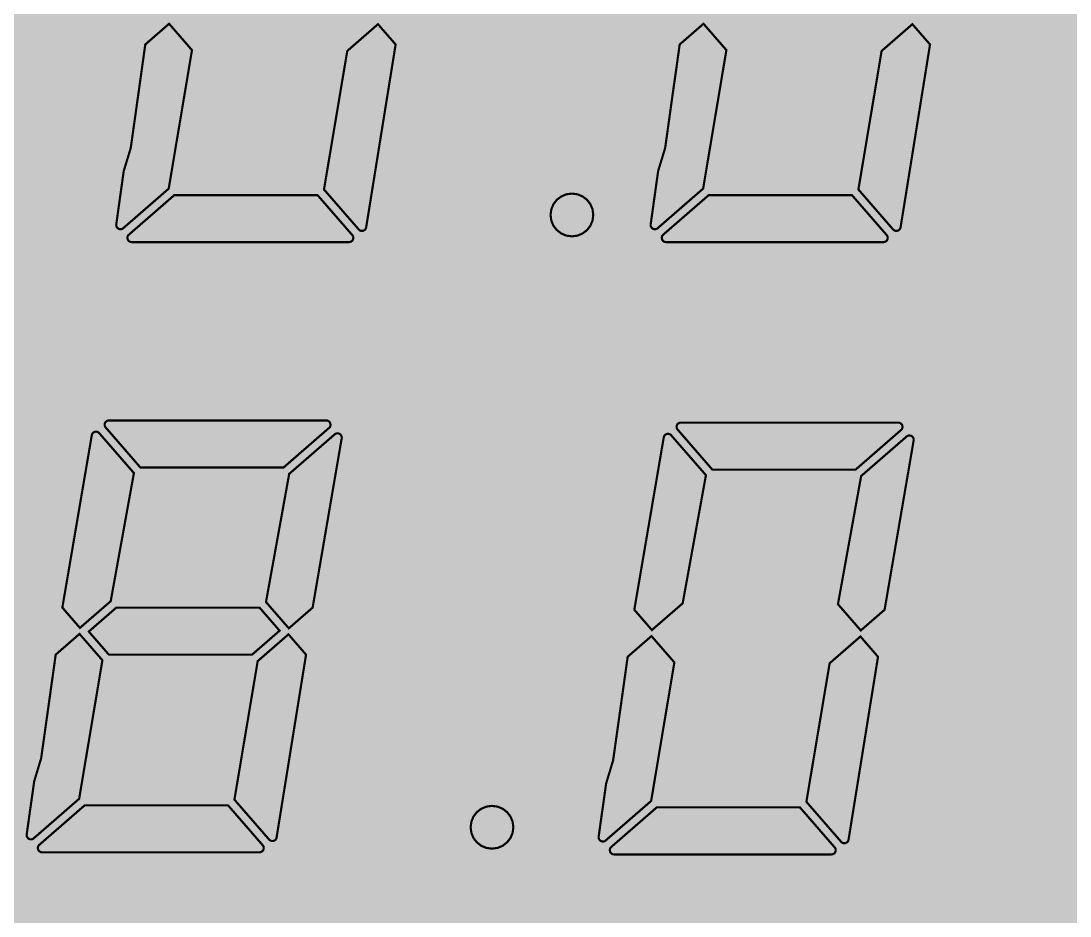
# Model space of a CAD drawing. Header units: millimetres. Extents: x 13402 to 15489, y 85802 to 88728.
# Drawn here: x 14252.18 to 14269.36, y 87190.74 to 87205.4 of the extents above; entities that cross this region are included whole.
import ezdxf

# ---------------------------------------------------------------- set-up
doc = ezdxf.new("R2010")
doc.units = ezdxf.units.MM

# ---------------------------------------------------------------- blocks, each defined once
blk = doc.blocks.new('*U1')
at = {"lineweight": 9}
h = blk.add_hatch(color=250, dxfattribs=at)
h.set_gradient(color1=(217, 227, 231), color2=(224, 232, 235), one_color=1, tint=0.9, name='INVCYLINDER')
edge = h.paths.add_edge_path()
edge.add_line((-28, -74.958), (28, -74.958))
edge.add_arc((28, -72.958), 2, 270, 360)
edge.add_line((30, -72.958), (30, -16.958))
edge.add_arc((28, -16.958), 2, 0, 90)
edge.add_line((28, -14.958), (-28, -14.958))
edge.add_arc((-28, -16.958), 2, 90, 180)
edge.add_line((-30, -16.958), (-30, -72.958))
edge.add_arc((-28, -72.958), 2, 180, 270)
at = {"color": 250, "linetype": 'ByBlock', "lineweight": -2, "const_width": 0.0353}
for points in [[(3.119, -40.144), (3.863, -39.497), (4.244, -37.229), (3.869, -36.798), (3.479, -37.137), (3.444, -37.389), (3.356, -38.017), (3.241, -38.833), (3.126, -39.21), (3.038, -39.839), (3.003, -40.091), (3.005, -40.11), (3.012, -40.126), (3.023, -40.141), (3.037, -40.152), (3.054, -40.159), (3.073, -40.161), (3.081, -40.161), (3.09, -40.159), (3.097, -40.157), (3.105, -40.154), (3.112, -40.15)], [(3.119, -40.144), (3.863, -39.497), (4.244, -37.229), (3.869, -36.798), (3.479, -37.137), (3.444, -37.389), (3.356, -38.017), (3.241, -38.833), (3.126, -39.21), (3.038, -39.839), (3.003, -40.091), (3.005, -40.11), (3.012, -40.126), (3.023, -40.141), (3.037, -40.152), (3.054, -40.159), (3.073, -40.161), (3.081, -40.161), (3.09, -40.159), (3.097, -40.157), (3.105, -40.154), (3.112, -40.15)], [(3.119, -40.144), (3.863, -39.497), (4.244, -37.229), (3.869, -36.798), (3.479, -37.137), (3.444, -37.389), (3.356, -38.017), (3.241, -38.833), (3.126, -39.21), (3.038, -39.839), (3.003, -40.091), (3.005, -40.11), (3.012, -40.126), (3.023, -40.141), (3.037, -40.152), (3.054, -40.159), (3.073, -40.161), (3.081, -40.161), (3.09, -40.159), (3.097, -40.157), (3.105, -40.154), (3.112, -40.15)], [(3.119, -40.144), (3.863, -39.497), (4.244, -37.229), (3.869, -36.798), (3.479, -37.137), (3.444, -37.389), (3.356, -38.017), (3.241, -38.833), (3.126, -39.21), (3.038, -39.839), (3.003, -40.091), (3.005, -40.11), (3.012, -40.126), (3.023, -40.141), (3.037, -40.152), (3.054, -40.159), (3.073, -40.161), (3.081, -40.161), (3.09, -40.159), (3.097, -40.157), (3.105, -40.154), (3.112, -40.15)], [(7.579, -37.137), (7.29, -36.805), (6.787, -37.243), (6.406, -39.511), (6.975, -40.165), (6.982, -40.173), (6.99, -40.178), (6.998, -40.183), (7.007, -40.187), (7.017, -40.189), (7.027, -40.189), (7.044, -40.187), (7.06, -40.181), (7.073, -40.172), (7.084, -40.16), (7.092, -40.145), (7.097, -40.129)], [(7.579, -37.137), (7.29, -36.805), (6.787, -37.243), (6.406, -39.511), (6.975, -40.165), (6.982, -40.173), (6.99, -40.178), (6.998, -40.183), (7.007, -40.187), (7.017, -40.189), (7.027, -40.189), (7.044, -40.187), (7.06, -40.181), (7.073, -40.172), (7.084, -40.16), (7.092, -40.145), (7.097, -40.129)], [(7.579, -37.137), (7.29, -36.805), (6.787, -37.243), (6.406, -39.511), (6.975, -40.165), (6.982, -40.173), (6.99, -40.178), (6.998, -40.183), (7.007, -40.187), (7.017, -40.189), (7.027, -40.189), (7.044, -40.187), (7.06, -40.181), (7.073, -40.172), (7.084, -40.16), (7.092, -40.145), (7.097, -40.129)], [(7.579, -37.137), (7.29, -36.805), (6.787, -37.243), (6.406, -39.511), (6.975, -40.165), (6.982, -40.173), (6.99, -40.178), (6.998, -40.183), (7.007, -40.187), (7.017, -40.189), (7.027, -40.189), (7.044, -40.187), (7.06, -40.181), (7.073, -40.172), (7.084, -40.16), (7.092, -40.145), (7.097, -40.129)], [(11.871, -40.144), (12.615, -39.497), (12.996, -37.229), (12.621, -36.798), (12.231, -37.137), (12.196, -37.389), (12.107, -38.017), (11.993, -38.833), (11.878, -39.21), (11.79, -39.839), (11.755, -40.091), (11.757, -40.11), (11.764, -40.126), (11.775, -40.141), (11.789, -40.152), (11.806, -40.159), (11.825, -40.161), (11.833, -40.161), (11.841, -40.159), (11.849, -40.157), (11.857, -40.154), (11.864, -40.15)], [(11.871, -40.144), (12.615, -39.497), (12.996, -37.229), (12.621, -36.798), (12.231, -37.137), (12.196, -37.389), (12.107, -38.017), (11.993, -38.833), (11.878, -39.21), (11.79, -39.839), (11.755, -40.091), (11.757, -40.11), (11.764, -40.126), (11.775, -40.141), (11.789, -40.152), (11.806, -40.159), (11.825, -40.161), (11.833, -40.161), (11.841, -40.159), (11.849, -40.157), (11.857, -40.154), (11.864, -40.15)], [(11.871, -40.144), (12.615, -39.497), (12.996, -37.229), (12.621, -36.798), (12.231, -37.137), (12.196, -37.389), (12.107, -38.017), (11.993, -38.833), (11.878, -39.21), (11.79, -39.839), (11.755, -40.091), (11.757, -40.11), (11.764, -40.126), (11.775, -40.141), (11.789, -40.152), (11.806, -40.159), (11.825, -40.161), (11.833, -40.161), (11.841, -40.159), (11.849, -40.157), (11.857, -40.154), (11.864, -40.15)], [(11.871, -40.144), (12.615, -39.497), (12.996, -37.229), (12.621, -36.798), (12.231, -37.137), (12.196, -37.389), (12.107, -38.017), (11.993, -38.833), (11.878, -39.21), (11.79, -39.839), (11.755, -40.091), (11.757, -40.11), (11.764, -40.126), (11.775, -40.141), (11.789, -40.152), (11.806, -40.159), (11.825, -40.161), (11.833, -40.161), (11.841, -40.159), (11.849, -40.157), (11.857, -40.154), (11.864, -40.15)], [(16.331, -37.137), (16.042, -36.805), (15.538, -37.243), (15.158, -39.511), (15.726, -40.165), (15.734, -40.173), (15.742, -40.178), (15.75, -40.183), (15.759, -40.187), (15.769, -40.189), (15.779, -40.189), (15.796, -40.187), (15.812, -40.181), (15.825, -40.172), (15.836, -40.16), (15.844, -40.145), (15.849, -40.129)], [(16.331, -37.137), (16.042, -36.805), (15.538, -37.243), (15.158, -39.511), (15.726, -40.165), (15.734, -40.173), (15.742, -40.178), (15.75, -40.183), (15.759, -40.187), (15.769, -40.189), (15.779, -40.189), (15.796, -40.187), (15.812, -40.181), (15.825, -40.172), (15.836, -40.16), (15.844, -40.145), (15.849, -40.129)], [(16.331, -37.137), (16.042, -36.805), (15.538, -37.243), (15.158, -39.511), (15.726, -40.165), (15.734, -40.173), (15.742, -40.178), (15.75, -40.183), (15.759, -40.187), (15.769, -40.189), (15.779, -40.189), (15.796, -40.187), (15.812, -40.181), (15.825, -40.172), (15.836, -40.16), (15.844, -40.145), (15.849, -40.129)], [(16.331, -37.137), (16.042, -36.805), (15.538, -37.243), (15.158, -39.511), (15.726, -40.165), (15.734, -40.173), (15.742, -40.178), (15.75, -40.183), (15.759, -40.187), (15.769, -40.189), (15.779, -40.189), (15.796, -40.187), (15.812, -40.181), (15.825, -40.172), (15.836, -40.16), (15.844, -40.145), (15.849, -40.129)], [(3.257, -40.373), (3.238, -40.37), (3.221, -40.363), (3.207, -40.353), (3.196, -40.338), (3.189, -40.321), (3.186, -40.303), (3.187, -40.292), (3.189, -40.283), (3.193, -40.273), (3.197, -40.265), (3.203, -40.257), (3.211, -40.25), (3.955, -39.603), (6.3, -39.603), (6.869, -40.257), (6.874, -40.264), (6.879, -40.271), (6.882, -40.278), (6.884, -40.286), (6.886, -40.294), (6.886, -40.303), (6.884, -40.321), (6.877, -40.338), (6.866, -40.353), (6.851, -40.363), (6.835, -40.37), (6.816, -40.373)], [(3.257, -40.373), (3.238, -40.37), (3.221, -40.363), (3.207, -40.353), (3.196, -40.338), (3.189, -40.321), (3.186, -40.303), (3.187, -40.292), (3.189, -40.283), (3.193, -40.273), (3.197, -40.265), (3.203, -40.257), (3.211, -40.25), (3.955, -39.603), (6.3, -39.603), (6.869, -40.257), (6.874, -40.264), (6.879, -40.271), (6.882, -40.278), (6.884, -40.286), (6.886, -40.294), (6.886, -40.303), (6.884, -40.321), (6.877, -40.338), (6.866, -40.353), (6.851, -40.363), (6.835, -40.37), (6.816, -40.373)], [(3.257, -40.373), (3.238, -40.37), (3.221, -40.363), (3.207, -40.353), (3.196, -40.338), (3.189, -40.321), (3.186, -40.303), (3.187, -40.292), (3.189, -40.283), (3.193, -40.273), (3.197, -40.265), (3.203, -40.257), (3.211, -40.25), (3.955, -39.603), (6.3, -39.603), (6.869, -40.257), (6.874, -40.264), (6.879, -40.271), (6.882, -40.278), (6.884, -40.286), (6.886, -40.294), (6.886, -40.303), (6.884, -40.321), (6.877, -40.338), (6.866, -40.353), (6.851, -40.363), (6.835, -40.37), (6.816, -40.373)], [(3.257, -40.373), (3.238, -40.37), (3.221, -40.363), (3.207, -40.353), (3.196, -40.338), (3.189, -40.321), (3.186, -40.303), (3.187, -40.292), (3.189, -40.283), (3.193, -40.273), (3.197, -40.265), (3.203, -40.257), (3.211, -40.25), (3.955, -39.603), (6.3, -39.603), (6.869, -40.257), (6.874, -40.264), (6.879, -40.271), (6.882, -40.278), (6.884, -40.286), (6.886, -40.294), (6.886, -40.303), (6.884, -40.321), (6.877, -40.338), (6.866, -40.353), (6.851, -40.363), (6.835, -40.37), (6.816, -40.373)], [(10.816, -39.928), (10.804, -39.835), (10.768, -39.751), (10.714, -39.68), (10.643, -39.626), (10.559, -39.59), (10.466, -39.578), (10.373, -39.59), (10.29, -39.626), (10.219, -39.68), (10.164, -39.751), (10.129, -39.835), (10.116, -39.928), (10.129, -40.021), (10.164, -40.105), (10.219, -40.175), (10.29, -40.23), (10.373, -40.266), (10.466, -40.278), (10.559, -40.266), (10.643, -40.23), (10.714, -40.175), (10.768, -40.105), (10.804, -40.021)], [(10.816, -39.928), (10.804, -39.835), (10.768, -39.751), (10.714, -39.68), (10.643, -39.626), (10.559, -39.59), (10.466, -39.578), (10.373, -39.59), (10.29, -39.626), (10.219, -39.68), (10.164, -39.751), (10.129, -39.835), (10.116, -39.928), (10.129, -40.021), (10.164, -40.105), (10.219, -40.175), (10.29, -40.23), (10.373, -40.266), (10.466, -40.278), (10.559, -40.266), (10.643, -40.23), (10.714, -40.175), (10.768, -40.105), (10.804, -40.021)], [(10.816, -39.928), (10.804, -39.835), (10.768, -39.751), (10.714, -39.68), (10.643, -39.626), (10.559, -39.59), (10.466, -39.578), (10.373, -39.59), (10.29, -39.626), (10.219, -39.68), (10.164, -39.751), (10.129, -39.835), (10.116, -39.928), (10.129, -40.021), (10.164, -40.105), (10.219, -40.175), (10.29, -40.23), (10.373, -40.266), (10.466, -40.278), (10.559, -40.266), (10.643, -40.23), (10.714, -40.175), (10.768, -40.105), (10.804, -40.021)], [(10.816, -39.928), (10.804, -39.835), (10.768, -39.751), (10.714, -39.68), (10.643, -39.626), (10.559, -39.59), (10.466, -39.578), (10.373, -39.59), (10.29, -39.626), (10.219, -39.68), (10.164, -39.751), (10.129, -39.835), (10.116, -39.928), (10.129, -40.021), (10.164, -40.105), (10.219, -40.175), (10.29, -40.23), (10.373, -40.266), (10.466, -40.278), (10.559, -40.266), (10.643, -40.23), (10.714, -40.175), (10.768, -40.105), (10.804, -40.021)], [(12.008, -40.373), (11.99, -40.37), (11.973, -40.363), (11.959, -40.353), (11.948, -40.338), (11.941, -40.321), (11.938, -40.303), (11.939, -40.292), (11.941, -40.283), (11.944, -40.273), (11.949, -40.265), (11.955, -40.257), (11.962, -40.25), (12.707, -39.603), (15.052, -39.603), (15.621, -40.257), (15.626, -40.264), (15.63, -40.271), (15.634, -40.278), (15.636, -40.286), (15.638, -40.294), (15.638, -40.303), (15.636, -40.321), (15.628, -40.338), (15.617, -40.353), (15.603, -40.363), (15.587, -40.37), (15.568, -40.373)], [(12.008, -40.373), (11.99, -40.37), (11.973, -40.363), (11.959, -40.353), (11.948, -40.338), (11.941, -40.321), (11.938, -40.303), (11.939, -40.292), (11.941, -40.283), (11.944, -40.273), (11.949, -40.265), (11.955, -40.257), (11.962, -40.25), (12.707, -39.603), (15.052, -39.603), (15.621, -40.257), (15.626, -40.264), (15.63, -40.271), (15.634, -40.278), (15.636, -40.286), (15.638, -40.294), (15.638, -40.303), (15.636, -40.321), (15.628, -40.338), (15.617, -40.353), (15.603, -40.363), (15.587, -40.37), (15.568, -40.373)], [(12.008, -40.373), (11.99, -40.37), (11.973, -40.363), (11.959, -40.353), (11.948, -40.338), (11.941, -40.321), (11.938, -40.303), (11.939, -40.292), (11.941, -40.283), (11.944, -40.273), (11.949, -40.265), (11.955, -40.257), (11.962, -40.25), (12.707, -39.603), (15.052, -39.603), (15.621, -40.257), (15.626, -40.264), (15.63, -40.271), (15.634, -40.278), (15.636, -40.286), (15.638, -40.294), (15.638, -40.303), (15.636, -40.321), (15.628, -40.338), (15.617, -40.353), (15.603, -40.363), (15.587, -40.37), (15.568, -40.373)], [(12.008, -40.373), (11.99, -40.37), (11.973, -40.363), (11.959, -40.353), (11.948, -40.338), (11.941, -40.321), (11.938, -40.303), (11.939, -40.292), (11.941, -40.283), (11.944, -40.273), (11.949, -40.265), (11.955, -40.257), (11.962, -40.25), (12.707, -39.603), (15.052, -39.603), (15.621, -40.257), (15.626, -40.264), (15.63, -40.271), (15.634, -40.278), (15.636, -40.286), (15.638, -40.294), (15.638, -40.303), (15.636, -40.321), (15.628, -40.338), (15.617, -40.353), (15.603, -40.363), (15.587, -40.37), (15.568, -40.373)], [(2.831, -43.407), (2.825, -43.401), (2.821, -43.394), (2.818, -43.386), (2.815, -43.379), (2.814, -43.37), (2.813, -43.362), (2.816, -43.343), (2.823, -43.326), (2.834, -43.312), (2.848, -43.302), (2.865, -43.294), (2.883, -43.292), (6.443, -43.292), (6.462, -43.294), (6.478, -43.302), (6.492, -43.312), (6.503, -43.326), (6.51, -43.343), (6.513, -43.362), (6.512, -43.372), (6.51, -43.381), (6.507, -43.391), (6.502, -43.4), (6.496, -43.407), (6.489, -43.414), (5.744, -44.062), (3.399, -44.062)], [(2.831, -43.407), (2.825, -43.401), (2.821, -43.394), (2.818, -43.386), (2.815, -43.379), (2.814, -43.37), (2.813, -43.362), (2.816, -43.343), (2.823, -43.326), (2.834, -43.312), (2.848, -43.302), (2.865, -43.294), (2.883, -43.292), (6.443, -43.292), (6.462, -43.294), (6.478, -43.302), (6.492, -43.312), (6.503, -43.326), (6.51, -43.343), (6.513, -43.362), (6.512, -43.372), (6.51, -43.381), (6.507, -43.391), (6.502, -43.4), (6.496, -43.407), (6.489, -43.414), (5.744, -44.062), (3.399, -44.062)], [(2.831, -43.407), (2.825, -43.401), (2.821, -43.394), (2.818, -43.386), (2.815, -43.379), (2.814, -43.37), (2.813, -43.362), (2.816, -43.343), (2.823, -43.326), (2.834, -43.312), (2.848, -43.302), (2.865, -43.294), (2.883, -43.292), (6.443, -43.292), (6.462, -43.294), (6.478, -43.302), (6.492, -43.312), (6.503, -43.326), (6.51, -43.343), (6.513, -43.362), (6.512, -43.372), (6.51, -43.381), (6.507, -43.391), (6.502, -43.4), (6.496, -43.407), (6.489, -43.414), (5.744, -44.062), (3.399, -44.062)], [(2.831, -43.407), (2.825, -43.401), (2.821, -43.394), (2.818, -43.386), (2.815, -43.379), (2.814, -43.37), (2.813, -43.362), (2.816, -43.343), (2.823, -43.326), (2.834, -43.312), (2.848, -43.302), (2.865, -43.294), (2.883, -43.292), (6.443, -43.292), (6.462, -43.294), (6.478, -43.302), (6.492, -43.312), (6.503, -43.326), (6.51, -43.343), (6.513, -43.362), (6.512, -43.372), (6.51, -43.381), (6.507, -43.391), (6.502, -43.4), (6.496, -43.407), (6.489, -43.414), (5.744, -44.062), (3.399, -44.062)], [(2.409, -46.688), (2.121, -46.356), (2.603, -43.535), (2.607, -43.519), (2.615, -43.505), (2.626, -43.493), (2.64, -43.484), (2.655, -43.477), (2.672, -43.475), (2.682, -43.476), (2.692, -43.478), (2.701, -43.481), (2.71, -43.486), (2.718, -43.492), (2.725, -43.5), (3.293, -44.153), (2.913, -46.251)], [(2.409, -46.688), (2.121, -46.356), (2.603, -43.535), (2.607, -43.519), (2.615, -43.505), (2.626, -43.493), (2.64, -43.484), (2.655, -43.477), (2.672, -43.475), (2.682, -43.476), (2.692, -43.478), (2.701, -43.481), (2.71, -43.486), (2.718, -43.492), (2.725, -43.5), (3.293, -44.153), (2.913, -46.251)], [(2.409, -46.688), (2.121, -46.356), (2.603, -43.535), (2.607, -43.519), (2.615, -43.505), (2.626, -43.493), (2.64, -43.484), (2.655, -43.477), (2.672, -43.475), (2.682, -43.476), (2.692, -43.478), (2.701, -43.481), (2.71, -43.486), (2.718, -43.492), (2.725, -43.5), (3.293, -44.153), (2.913, -46.251)], [(2.409, -46.688), (2.121, -46.356), (2.603, -43.535), (2.607, -43.519), (2.615, -43.505), (2.626, -43.493), (2.64, -43.484), (2.655, -43.477), (2.672, -43.475), (2.682, -43.476), (2.692, -43.478), (2.701, -43.481), (2.71, -43.486), (2.718, -43.492), (2.725, -43.5), (3.293, -44.153), (2.913, -46.251)], [(12.198, -43.442), (12.192, -43.436), (12.188, -43.429), (12.185, -43.421), (12.182, -43.414), (12.181, -43.405), (12.18, -43.397), (12.183, -43.378), (12.19, -43.361), (12.201, -43.347), (12.215, -43.337), (12.232, -43.329), (12.251, -43.327), (15.81, -43.327), (15.829, -43.329), (15.845, -43.337), (15.86, -43.347), (15.871, -43.361), (15.878, -43.378), (15.88, -43.397), (15.879, -43.407), (15.877, -43.416), (15.874, -43.426), (15.869, -43.435), (15.863, -43.442), (15.856, -43.449), (15.112, -44.097), (12.766, -44.097)], [(12.198, -43.442), (12.192, -43.436), (12.188, -43.429), (12.185, -43.421), (12.182, -43.414), (12.181, -43.405), (12.18, -43.397), (12.183, -43.378), (12.19, -43.361), (12.201, -43.347), (12.215, -43.337), (12.232, -43.329), (12.251, -43.327), (15.81, -43.327), (15.829, -43.329), (15.845, -43.337), (15.86, -43.347), (15.871, -43.361), (15.878, -43.378), (15.88, -43.397), (15.879, -43.407), (15.877, -43.416), (15.874, -43.426), (15.869, -43.435), (15.863, -43.442), (15.856, -43.449), (15.112, -44.097), (12.766, -44.097)], [(12.198, -43.442), (12.192, -43.436), (12.188, -43.429), (12.185, -43.421), (12.182, -43.414), (12.181, -43.405), (12.18, -43.397), (12.183, -43.378), (12.19, -43.361), (12.201, -43.347), (12.215, -43.337), (12.232, -43.329), (12.251, -43.327), (15.81, -43.327), (15.829, -43.329), (15.845, -43.337), (15.86, -43.347), (15.871, -43.361), (15.878, -43.378), (15.88, -43.397), (15.879, -43.407), (15.877, -43.416), (15.874, -43.426), (15.869, -43.435), (15.863, -43.442), (15.856, -43.449), (15.112, -44.097), (12.766, -44.097)], [(12.198, -43.442), (12.192, -43.436), (12.188, -43.429), (12.185, -43.421), (12.182, -43.414), (12.181, -43.405), (12.18, -43.397), (12.183, -43.378), (12.19, -43.361), (12.201, -43.347), (12.215, -43.337), (12.232, -43.329), (12.251, -43.327), (15.81, -43.327), (15.829, -43.329), (15.845, -43.337), (15.86, -43.347), (15.871, -43.361), (15.878, -43.378), (15.88, -43.397), (15.879, -43.407), (15.877, -43.416), (15.874, -43.426), (15.869, -43.435), (15.863, -43.442), (15.856, -43.449), (15.112, -44.097), (12.766, -44.097)], [(5.456, -46.265), (5.836, -44.167), (6.581, -43.52), (6.588, -43.515), (6.595, -43.511), (6.602, -43.507), (6.61, -43.505), (6.618, -43.503), (6.627, -43.503), (6.645, -43.505), (6.662, -43.512), (6.676, -43.523), (6.687, -43.537), (6.694, -43.554), (6.697, -43.573), (6.697, -43.575), (6.697, -43.576), (6.697, -43.578), (6.696, -43.579), (6.696, -43.581), (6.696, -43.583), (6.22, -46.356), (5.83, -46.695)], [(5.456, -46.265), (5.836, -44.167), (6.581, -43.52), (6.588, -43.515), (6.595, -43.511), (6.602, -43.507), (6.61, -43.505), (6.618, -43.503), (6.627, -43.503), (6.645, -43.505), (6.662, -43.512), (6.676, -43.523), (6.687, -43.537), (6.694, -43.554), (6.697, -43.573), (6.697, -43.575), (6.697, -43.576), (6.697, -43.578), (6.696, -43.579), (6.696, -43.581), (6.696, -43.583), (6.22, -46.356), (5.83, -46.695)], [(5.456, -46.265), (5.836, -44.167), (6.581, -43.52), (6.588, -43.515), (6.595, -43.511), (6.602, -43.507), (6.61, -43.505), (6.618, -43.503), (6.627, -43.503), (6.645, -43.505), (6.662, -43.512), (6.676, -43.523), (6.687, -43.537), (6.694, -43.554), (6.697, -43.573), (6.697, -43.575), (6.697, -43.576), (6.697, -43.578), (6.696, -43.579), (6.696, -43.581), (6.696, -43.583), (6.22, -46.356), (5.83, -46.695)], [(5.456, -46.265), (5.836, -44.167), (6.581, -43.52), (6.588, -43.515), (6.595, -43.511), (6.602, -43.507), (6.61, -43.505), (6.618, -43.503), (6.627, -43.503), (6.645, -43.505), (6.662, -43.512), (6.676, -43.523), (6.687, -43.537), (6.694, -43.554), (6.697, -43.573), (6.697, -43.575), (6.697, -43.576), (6.697, -43.578), (6.696, -43.579), (6.696, -43.581), (6.696, -43.583), (6.22, -46.356), (5.83, -46.695)], [(11.776, -46.723), (11.488, -46.391), (11.97, -43.57), (11.974, -43.554), (11.982, -43.54), (11.993, -43.528), (12.007, -43.519), (12.022, -43.512), (12.039, -43.51), (12.049, -43.511), (12.059, -43.513), (12.068, -43.516), (12.077, -43.521), (12.085, -43.527), (12.092, -43.535), (12.661, -44.188), (12.28, -46.286)], [(11.776, -46.723), (11.488, -46.391), (11.97, -43.57), (11.974, -43.554), (11.982, -43.54), (11.993, -43.528), (12.007, -43.519), (12.022, -43.512), (12.039, -43.51), (12.049, -43.511), (12.059, -43.513), (12.068, -43.516), (12.077, -43.521), (12.085, -43.527), (12.092, -43.535), (12.661, -44.188), (12.28, -46.286)], [(11.776, -46.723), (11.488, -46.391), (11.97, -43.57), (11.974, -43.554), (11.982, -43.54), (11.993, -43.528), (12.007, -43.519), (12.022, -43.512), (12.039, -43.51), (12.049, -43.511), (12.059, -43.513), (12.068, -43.516), (12.077, -43.521), (12.085, -43.527), (12.092, -43.535), (12.661, -44.188), (12.28, -46.286)], [(11.776, -46.723), (11.488, -46.391), (11.97, -43.57), (11.974, -43.554), (11.982, -43.54), (11.993, -43.528), (12.007, -43.519), (12.022, -43.512), (12.039, -43.51), (12.049, -43.511), (12.059, -43.513), (12.068, -43.516), (12.077, -43.521), (12.085, -43.527), (12.092, -43.535), (12.661, -44.188), (12.28, -46.286)], [(14.823, -46.3), (15.203, -44.202), (15.948, -43.555), (15.955, -43.55), (15.962, -43.546), (15.969, -43.542), (15.977, -43.54), (15.985, -43.538), (15.994, -43.538), (16.012, -43.54), (16.029, -43.547), (16.043, -43.558), (16.054, -43.572), (16.061, -43.589), (16.064, -43.608), (16.064, -43.61), (16.064, -43.611), (16.064, -43.613), (16.063, -43.614), (16.063, -43.616), (16.063, -43.618), (15.587, -46.391), (15.197, -46.73)], [(14.823, -46.3), (15.203, -44.202), (15.948, -43.555), (15.955, -43.55), (15.962, -43.546), (15.969, -43.542), (15.977, -43.54), (15.985, -43.538), (15.994, -43.538), (16.012, -43.54), (16.029, -43.547), (16.043, -43.558), (16.054, -43.572), (16.061, -43.589), (16.064, -43.608), (16.064, -43.61), (16.064, -43.611), (16.064, -43.613), (16.063, -43.614), (16.063, -43.616), (16.063, -43.618), (15.587, -46.391), (15.197, -46.73)], [(14.823, -46.3), (15.203, -44.202), (15.948, -43.555), (15.955, -43.55), (15.962, -43.546), (15.969, -43.542), (15.977, -43.54), (15.985, -43.538), (15.994, -43.538), (16.012, -43.54), (16.029, -43.547), (16.043, -43.558), (16.054, -43.572), (16.061, -43.589), (16.064, -43.608), (16.064, -43.61), (16.064, -43.611), (16.064, -43.613), (16.063, -43.614), (16.063, -43.616), (16.063, -43.618), (15.587, -46.391), (15.197, -46.73)], [(14.823, -46.3), (15.203, -44.202), (15.948, -43.555), (15.955, -43.55), (15.962, -43.546), (15.969, -43.542), (15.977, -43.54), (15.985, -43.538), (15.994, -43.538), (16.012, -43.54), (16.029, -43.547), (16.043, -43.558), (16.054, -43.572), (16.061, -43.589), (16.064, -43.608), (16.064, -43.61), (16.064, -43.611), (16.064, -43.613), (16.063, -43.614), (16.063, -43.616), (16.063, -43.618), (15.587, -46.391), (15.197, -46.73)], [(2.883, -47.126), (2.554, -46.748), (3.005, -46.356), (5.35, -46.356), (5.679, -46.734), (5.228, -47.126)], [(2.883, -47.126), (2.554, -46.748), (3.005, -46.356), (5.35, -46.356), (5.679, -46.734), (5.228, -47.126)], [(2.883, -47.126), (2.554, -46.748), (3.005, -46.356), (5.35, -46.356), (5.679, -46.734), (5.228, -47.126)], [(2.883, -47.126), (2.554, -46.748), (3.005, -46.356), (5.35, -46.356), (5.679, -46.734), (5.228, -47.126)], [(1.652, -50.133), (2.396, -49.486), (2.777, -47.218), (2.402, -46.787), (2.012, -47.126), (1.977, -47.378), (1.889, -48.006), (1.774, -48.822), (1.66, -49.199), (1.571, -49.828), (1.536, -50.08), (1.539, -50.099), (1.546, -50.115), (1.557, -50.13), (1.571, -50.141), (1.587, -50.148), (1.606, -50.15), (1.615, -50.15), (1.623, -50.148), (1.631, -50.146), (1.638, -50.143), (1.645, -50.138)], [(1.652, -50.133), (2.396, -49.486), (2.777, -47.218), (2.402, -46.787), (2.012, -47.126), (1.977, -47.378), (1.889, -48.006), (1.774, -48.822), (1.66, -49.199), (1.571, -49.828), (1.536, -50.08), (1.539, -50.099), (1.546, -50.115), (1.557, -50.13), (1.571, -50.141), (1.587, -50.148), (1.606, -50.15), (1.615, -50.15), (1.623, -50.148), (1.631, -50.146), (1.638, -50.143), (1.645, -50.138)], [(1.652, -50.133), (2.396, -49.486), (2.777, -47.218), (2.402, -46.787), (2.012, -47.126), (1.977, -47.378), (1.889, -48.006), (1.774, -48.822), (1.66, -49.199), (1.571, -49.828), (1.536, -50.08), (1.539, -50.099), (1.546, -50.115), (1.557, -50.13), (1.571, -50.141), (1.587, -50.148), (1.606, -50.15), (1.615, -50.15), (1.623, -50.148), (1.631, -50.146), (1.638, -50.143), (1.645, -50.138)], [(1.652, -50.133), (2.396, -49.486), (2.777, -47.218), (2.402, -46.787), (2.012, -47.126), (1.977, -47.378), (1.889, -48.006), (1.774, -48.822), (1.66, -49.199), (1.571, -49.828), (1.536, -50.08), (1.539, -50.099), (1.546, -50.115), (1.557, -50.13), (1.571, -50.141), (1.587, -50.148), (1.606, -50.15), (1.615, -50.15), (1.623, -50.148), (1.631, -50.146), (1.638, -50.143), (1.645, -50.138)], [(6.112, -47.126), (5.824, -46.794), (5.32, -47.232), (4.939, -49.5), (5.508, -50.154), (5.515, -50.162), (5.523, -50.167), (5.532, -50.172), (5.541, -50.176), (5.55, -50.178), (5.561, -50.178), (5.578, -50.176), (5.593, -50.17), (5.607, -50.161), (5.618, -50.149), (5.626, -50.134), (5.63, -50.117)], [(6.112, -47.126), (5.824, -46.794), (5.32, -47.232), (4.939, -49.5), (5.508, -50.154), (5.515, -50.162), (5.523, -50.167), (5.532, -50.172), (5.541, -50.176), (5.55, -50.178), (5.561, -50.178), (5.578, -50.176), (5.593, -50.17), (5.607, -50.161), (5.618, -50.149), (5.626, -50.134), (5.63, -50.117)], [(6.112, -47.126), (5.824, -46.794), (5.32, -47.232), (4.939, -49.5), (5.508, -50.154), (5.515, -50.162), (5.523, -50.167), (5.532, -50.172), (5.541, -50.176), (5.55, -50.178), (5.561, -50.178), (5.578, -50.176), (5.593, -50.17), (5.607, -50.161), (5.618, -50.149), (5.626, -50.134), (5.63, -50.117)], [(6.112, -47.126), (5.824, -46.794), (5.32, -47.232), (4.939, -49.5), (5.508, -50.154), (5.515, -50.162), (5.523, -50.167), (5.532, -50.172), (5.541, -50.176), (5.55, -50.178), (5.561, -50.178), (5.578, -50.176), (5.593, -50.17), (5.607, -50.161), (5.618, -50.149), (5.626, -50.134), (5.63, -50.117)], [(11.019, -50.168), (11.764, -49.521), (12.144, -47.253), (11.769, -46.822), (11.379, -47.161), (11.344, -47.413), (11.256, -48.041), (11.141, -48.857), (11.027, -49.234), (10.938, -49.863), (10.903, -50.115), (10.906, -50.134), (10.913, -50.15), (10.924, -50.165), (10.938, -50.176), (10.955, -50.183), (10.973, -50.185), (10.982, -50.185), (10.99, -50.183), (10.998, -50.181), (11.005, -50.178), (11.012, -50.173)], [(11.019, -50.168), (11.764, -49.521), (12.144, -47.253), (11.769, -46.822), (11.379, -47.161), (11.344, -47.413), (11.256, -48.041), (11.141, -48.857), (11.027, -49.234), (10.938, -49.863), (10.903, -50.115), (10.906, -50.134), (10.913, -50.15), (10.924, -50.165), (10.938, -50.176), (10.955, -50.183), (10.973, -50.185), (10.982, -50.185), (10.99, -50.183), (10.998, -50.181), (11.005, -50.178), (11.012, -50.173)], [(11.019, -50.168), (11.764, -49.521), (12.144, -47.253), (11.769, -46.822), (11.379, -47.161), (11.344, -47.413), (11.256, -48.041), (11.141, -48.857), (11.027, -49.234), (10.938, -49.863), (10.903, -50.115), (10.906, -50.134), (10.913, -50.15), (10.924, -50.165), (10.938, -50.176), (10.955, -50.183), (10.973, -50.185), (10.982, -50.185), (10.99, -50.183), (10.998, -50.181), (11.005, -50.178), (11.012, -50.173)], [(11.019, -50.168), (11.764, -49.521), (12.144, -47.253), (11.769, -46.822), (11.379, -47.161), (11.344, -47.413), (11.256, -48.041), (11.141, -48.857), (11.027, -49.234), (10.938, -49.863), (10.903, -50.115), (10.906, -50.134), (10.913, -50.15), (10.924, -50.165), (10.938, -50.176), (10.955, -50.183), (10.973, -50.185), (10.982, -50.185), (10.99, -50.183), (10.998, -50.181), (11.005, -50.178), (11.012, -50.173)], [(15.479, -47.161), (15.191, -46.829), (14.687, -47.267), (14.306, -49.535), (14.875, -50.189), (14.882, -50.197), (14.89, -50.202), (14.899, -50.207), (14.908, -50.211), (14.918, -50.213), (14.928, -50.213), (14.945, -50.211), (14.96, -50.205), (14.974, -50.196), (14.985, -50.184), (14.993, -50.169), (14.997, -50.152)], [(15.479, -47.161), (15.191, -46.829), (14.687, -47.267), (14.306, -49.535), (14.875, -50.189), (14.882, -50.197), (14.89, -50.202), (14.899, -50.207), (14.908, -50.211), (14.918, -50.213), (14.928, -50.213), (14.945, -50.211), (14.96, -50.205), (14.974, -50.196), (14.985, -50.184), (14.993, -50.169), (14.997, -50.152)], [(15.479, -47.161), (15.191, -46.829), (14.687, -47.267), (14.306, -49.535), (14.875, -50.189), (14.882, -50.197), (14.89, -50.202), (14.899, -50.207), (14.908, -50.211), (14.918, -50.213), (14.928, -50.213), (14.945, -50.211), (14.96, -50.205), (14.974, -50.196), (14.985, -50.184), (14.993, -50.169), (14.997, -50.152)], [(15.479, -47.161), (15.191, -46.829), (14.687, -47.267), (14.306, -49.535), (14.875, -50.189), (14.882, -50.197), (14.89, -50.202), (14.899, -50.207), (14.908, -50.211), (14.918, -50.213), (14.928, -50.213), (14.945, -50.211), (14.96, -50.205), (14.974, -50.196), (14.985, -50.184), (14.993, -50.169), (14.997, -50.152)], [(1.79, -50.362), (1.771, -50.359), (1.754, -50.352), (1.74, -50.341), (1.729, -50.327), (1.722, -50.31), (1.72, -50.292), (1.72, -50.281), (1.723, -50.271), (1.726, -50.262), (1.731, -50.254), (1.737, -50.246), (1.744, -50.239), (2.488, -49.592), (4.834, -49.592), (5.402, -50.246), (5.408, -50.253), (5.412, -50.26), (5.415, -50.267), (5.418, -50.275), (5.419, -50.283), (5.419, -50.292), (5.417, -50.31), (5.41, -50.327), (5.399, -50.341), (5.385, -50.352), (5.368, -50.359), (5.349, -50.362)], [(1.79, -50.362), (1.771, -50.359), (1.754, -50.352), (1.74, -50.341), (1.729, -50.327), (1.722, -50.31), (1.72, -50.292), (1.72, -50.281), (1.723, -50.271), (1.726, -50.262), (1.731, -50.254), (1.737, -50.246), (1.744, -50.239), (2.488, -49.592), (4.834, -49.592), (5.402, -50.246), (5.408, -50.253), (5.412, -50.26), (5.415, -50.267), (5.418, -50.275), (5.419, -50.283), (5.419, -50.292), (5.417, -50.31), (5.41, -50.327), (5.399, -50.341), (5.385, -50.352), (5.368, -50.359), (5.349, -50.362)], [(1.79, -50.362), (1.771, -50.359), (1.754, -50.352), (1.74, -50.341), (1.729, -50.327), (1.722, -50.31), (1.72, -50.292), (1.72, -50.281), (1.723, -50.271), (1.726, -50.262), (1.731, -50.254), (1.737, -50.246), (1.744, -50.239), (2.488, -49.592), (4.834, -49.592), (5.402, -50.246), (5.408, -50.253), (5.412, -50.26), (5.415, -50.267), (5.418, -50.275), (5.419, -50.283), (5.419, -50.292), (5.417, -50.31), (5.41, -50.327), (5.399, -50.341), (5.385, -50.352), (5.368, -50.359), (5.349, -50.362)], [(1.79, -50.362), (1.771, -50.359), (1.754, -50.352), (1.74, -50.341), (1.729, -50.327), (1.722, -50.31), (1.72, -50.292), (1.72, -50.281), (1.723, -50.271), (1.726, -50.262), (1.731, -50.254), (1.737, -50.246), (1.744, -50.239), (2.488, -49.592), (4.834, -49.592), (5.402, -50.246), (5.408, -50.253), (5.412, -50.26), (5.415, -50.267), (5.418, -50.275), (5.419, -50.283), (5.419, -50.292), (5.417, -50.31), (5.41, -50.327), (5.399, -50.341), (5.385, -50.352), (5.368, -50.359), (5.349, -50.362)], [(9.507, -49.952), (9.495, -49.859), (9.459, -49.775), (9.404, -49.704), (9.334, -49.65), (9.25, -49.614), (9.157, -49.602), (9.064, -49.614), (8.98, -49.65), (8.91, -49.704), (8.855, -49.775), (8.82, -49.859), (8.807, -49.952), (8.82, -50.045), (8.855, -50.129), (8.91, -50.199), (8.98, -50.254), (9.064, -50.29), (9.157, -50.302), (9.25, -50.29), (9.334, -50.254), (9.404, -50.199), (9.459, -50.129), (9.495, -50.045)], [(9.507, -49.952), (9.495, -49.859), (9.459, -49.775), (9.404, -49.704), (9.334, -49.65), (9.25, -49.614), (9.157, -49.602), (9.064, -49.614), (8.98, -49.65), (8.91, -49.704), (8.855, -49.775), (8.82, -49.859), (8.807, -49.952), (8.82, -50.045), (8.855, -50.129), (8.91, -50.199), (8.98, -50.254), (9.064, -50.29), (9.157, -50.302), (9.25, -50.29), (9.334, -50.254), (9.404, -50.199), (9.459, -50.129), (9.495, -50.045)], [(9.507, -49.952), (9.495, -49.859), (9.459, -49.775), (9.404, -49.704), (9.334, -49.65), (9.25, -49.614), (9.157, -49.602), (9.064, -49.614), (8.98, -49.65), (8.91, -49.704), (8.855, -49.775), (8.82, -49.859), (8.807, -49.952), (8.82, -50.045), (8.855, -50.129), (8.91, -50.199), (8.98, -50.254), (9.064, -50.29), (9.157, -50.302), (9.25, -50.29), (9.334, -50.254), (9.404, -50.199), (9.459, -50.129), (9.495, -50.045)], [(9.507, -49.952), (9.495, -49.859), (9.459, -49.775), (9.404, -49.704), (9.334, -49.65), (9.25, -49.614), (9.157, -49.602), (9.064, -49.614), (8.98, -49.65), (8.91, -49.704), (8.855, -49.775), (8.82, -49.859), (8.807, -49.952), (8.82, -50.045), (8.855, -50.129), (8.91, -50.199), (8.98, -50.254), (9.064, -50.29), (9.157, -50.302), (9.25, -50.29), (9.334, -50.254), (9.404, -50.199), (9.459, -50.129), (9.495, -50.045)], [(11.157, -50.397), (11.138, -50.394), (11.121, -50.387), (11.107, -50.376), (11.096, -50.362), (11.089, -50.345), (11.087, -50.327), (11.088, -50.316), (11.09, -50.306), (11.093, -50.297), (11.098, -50.289), (11.104, -50.281), (11.111, -50.274), (11.855, -49.627), (14.201, -49.627), (14.769, -50.281), (14.775, -50.288), (14.779, -50.295), (14.782, -50.302), (14.785, -50.31), (14.786, -50.318), (14.786, -50.327), (14.784, -50.345), (14.777, -50.362), (14.766, -50.376), (14.752, -50.387), (14.735, -50.394), (14.716, -50.397)], [(11.157, -50.397), (11.138, -50.394), (11.121, -50.387), (11.107, -50.376), (11.096, -50.362), (11.089, -50.345), (11.087, -50.327), (11.088, -50.316), (11.09, -50.306), (11.093, -50.297), (11.098, -50.289), (11.104, -50.281), (11.111, -50.274), (11.855, -49.627), (14.201, -49.627), (14.769, -50.281), (14.775, -50.288), (14.779, -50.295), (14.782, -50.302), (14.785, -50.31), (14.786, -50.318), (14.786, -50.327), (14.784, -50.345), (14.777, -50.362), (14.766, -50.376), (14.752, -50.387), (14.735, -50.394), (14.716, -50.397)], [(11.157, -50.397), (11.138, -50.394), (11.121, -50.387), (11.107, -50.376), (11.096, -50.362), (11.089, -50.345), (11.087, -50.327), (11.088, -50.316), (11.09, -50.306), (11.093, -50.297), (11.098, -50.289), (11.104, -50.281), (11.111, -50.274), (11.855, -49.627), (14.201, -49.627), (14.769, -50.281), (14.775, -50.288), (14.779, -50.295), (14.782, -50.302), (14.785, -50.31), (14.786, -50.318), (14.786, -50.327), (14.784, -50.345), (14.777, -50.362), (14.766, -50.376), (14.752, -50.387), (14.735, -50.394), (14.716, -50.397)], [(11.157, -50.397), (11.138, -50.394), (11.121, -50.387), (11.107, -50.376), (11.096, -50.362), (11.089, -50.345), (11.087, -50.327), (11.088, -50.316), (11.09, -50.306), (11.093, -50.297), (11.098, -50.289), (11.104, -50.281), (11.111, -50.274), (11.855, -49.627), (14.201, -49.627), (14.769, -50.281), (14.775, -50.288), (14.779, -50.295), (14.782, -50.302), (14.785, -50.31), (14.786, -50.318), (14.786, -50.327), (14.784, -50.345), (14.777, -50.362), (14.766, -50.376), (14.752, -50.387), (14.735, -50.394), (14.716, -50.397)]]:
    blk.add_lwpolyline(points, close=True, dxfattribs=at)

msp = doc.modelspace()

# ---------------------------------------------------------------- block references
msp.add_blockref('*U1', (14250.734, 87242.148))

doc.saveas('drawing.dxf')
